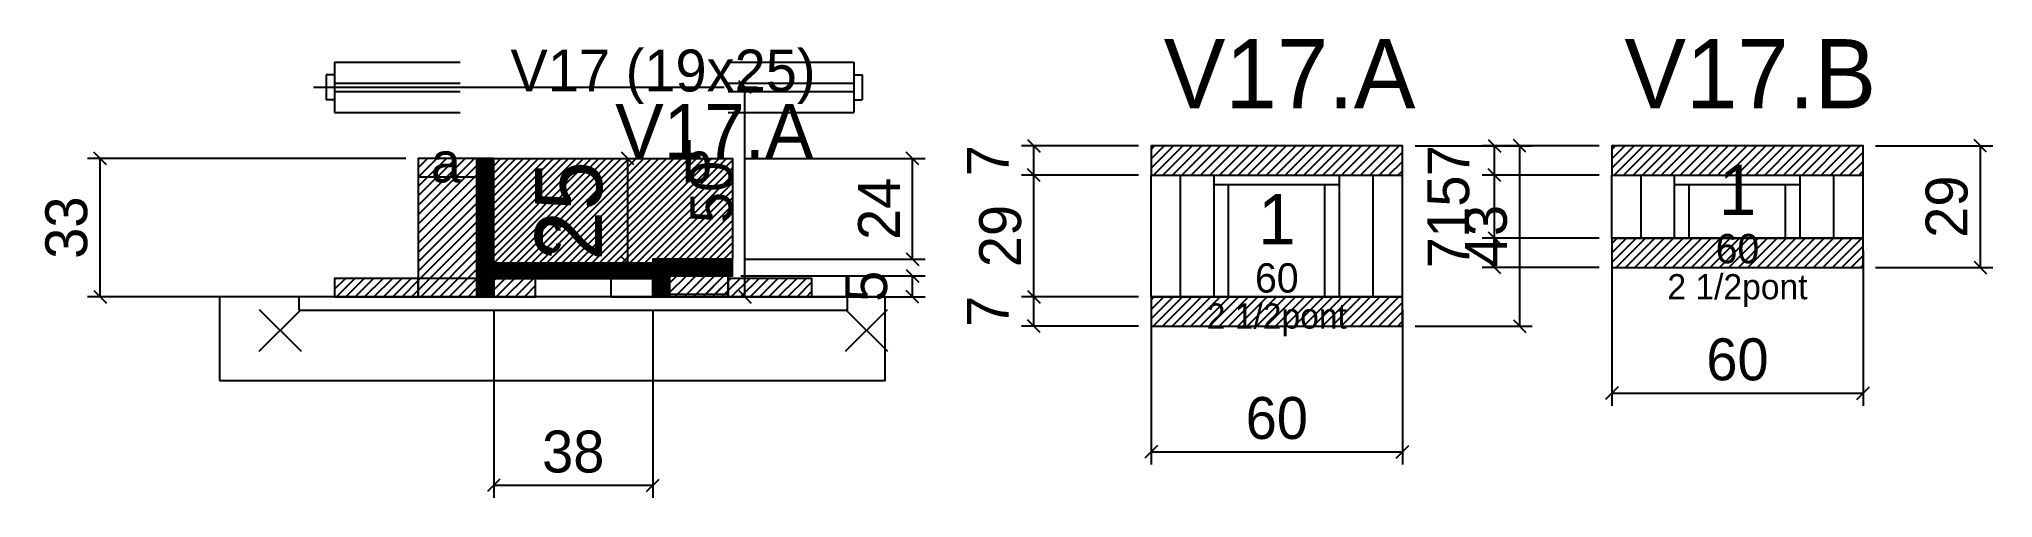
# Model space of a CAD drawing. Extents: x -69 to 398, y -77 to 32.
import ezdxf
from ezdxf.enums import TextEntityAlignment as Align

# ---------------------------------------------------------------- set-up
doc = ezdxf.new("R2010")
doc.units = 0
for name, color, linetype in [('5', 5, 'Continuous'), ('barrote', 126, 'Continuous'), ('CONCRETO', 251, 'Continuous'), ('COTA', 241, 'Continuous'), ('Cota Seção (2x)', 241, 'Continuous'), ('detalhes', 7, 'Continuous'), ('Hachura', 251, 'Continuous'), ('Madeira', 126, 'Continuous'), ('NOMENCLATURA', 7, 'Continuous'), ('Painéis', 200, 'Continuous'), ('presilha', 224, 'Continuous'), ('SARR_2.2x7', 40, 'Continuous'), ('SARR_3.5x7', 81, 'Continuous'), ('SCO-___-LAJ', 224, 'Continuous'), ('TENSOR', 224, 'Continuous'), ('texto', 7, 'Continuous'), ('Texto Seção', 7, 'Continuous')]:
    doc.layers.add(name, color=color, linetype=linetype)
doc.dimstyles.new('PAINEL', dxfattribs={"dimtxt": 10, "dimasz": 3, "dimexe": 3, "dimexo": 3, "dimgap": 3, "dimtad": 1, "dimblk": 'OBLIQUE', "dimblk1": 'OBLIQUE', "dimcen": 2.5, "dimclrd": 4, "dimclre": 4, "dimclrt": 240, "dimazin": 3, "dimtfac": 1, "dimtmove": 0, "dimatfit": 3})
doc.dimstyles.new('SECAO2X', dxfattribs={"dimtxt": 16, "dimasz": 3, "dimexe": 3, "dimexo": 3, "dimgap": 3, "dimtad": 1, "dimblk": 'OBLIQUE', "dimblk1": 'OBLIQUE', "dimcen": 2.5, "dimclrd": 4, "dimclre": 4, "dimclrt": 240, "dimazin": 3, "dimtfac": 1, "dimtmove": 0, "dimatfit": 3})

# ---------------------------------------------------------------- blocks, each defined once
blk = doc.blocks.new('_OBLIQUE')
at = {"color": 0, "linetype": 'BYBLOCK'}
blk.add_line((-0.5, -0.5), (0.5, 0.5), dxfattribs=at)

msp = doc.modelspace()

# ---------------------------------------------------------------- hatches: boundary and pattern name
at = {"layer": 'COTA'}
h = msp.add_hatch(dxfattribs=at)
h.set_pattern_fill('ANSI31', scale=0.5)
h.paths.add_polyline_path([(197, 0), (257, 0), (257, 7), (197, 7)])
h = msp.add_hatch(dxfattribs=at)
h.set_pattern_fill('ANSI31', scale=0.5)
h.paths.add_polyline_path([(307, 0), (367, 0), (367, 7), (307, 7)])
h = msp.add_hatch(dxfattribs=at)
h.set_pattern_fill('ANSI31', scale=0.4)
h.paths.add_polyline_path([(40, -21), (40, 4), (97, 4), (97, -20), (78, -20), (78, -21)])
h = msp.add_hatch(dxfattribs=at)
h.set_pattern_fill('ANSI31', scale=0.5)
h.paths.add_polyline_path([(307, -22), (367, -22), (367, -15), (307, -15)])
h = msp.add_hatch(dxfattribs=at)
h.set_pattern_fill('ANSI31', scale=0.5)
h.paths.add_polyline_path([(197, -36), (257, -36), (257, -29), (197, -29)])
at = {"layer": 'Hachura'}
h = msp.add_hatch(dxfattribs=at)
h.set_pattern_fill('ANSI31', scale=0.5)
h.paths.add_polyline_path([(22, -29), (36, -29), (36, 4), (22, 4)])
h = msp.add_hatch(dxfattribs=at)
h.set_pattern_fill('ANSI31', scale=0.5)
h.paths.add_polyline_path([(22, -0.4), (36, -0.4), (36, 4), (22, 4)])
h = msp.add_hatch(dxfattribs=at)
h.set_pattern_fill('SOLID')
h.paths.add_polyline_path([(36, -29), (40, -29), (40, 4), (36, 4)])
h = msp.add_hatch(dxfattribs=at)
h.set_pattern_fill('SOLID')
h.paths.add_polyline_path([(40, -24.6), (78, -24.6), (78, -21), (40, -21)])
h = msp.add_hatch(dxfattribs=at)
h.set_pattern_fill('SOLID')
h.paths.add_polyline_path([(78, -24), (97, -24), (97, -20), (78, -20)])
h = msp.add_hatch(dxfattribs=at)
h.set_pattern_fill('ANSI31', scale=0.5)
h.paths.add_polyline_path([(2, -29), (22, -29), (22, -24.6), (2, -24.6)])
h = msp.add_hatch(dxfattribs=at)
h.set_pattern_fill('ANSI31', scale=0.5)
h.paths.add_polyline_path([(40, -29), (50, -29), (50, -24.6), (40, -24.6)])
h = msp.add_hatch(dxfattribs=at)
h.set_pattern_fill('SOLID')
h.paths.add_polyline_path([(78, -29), (82, -29), (82, -24), (78, -24)])
h = msp.add_hatch(dxfattribs=at)
h.set_pattern_fill('ANSI31', scale=0.5)
h.paths.add_polyline_path([(82, -29), (96, -29), (96, -24), (82, -24)])
h = msp.add_hatch(dxfattribs=at)
h.set_pattern_fill('ANSI31', scale=0.5)
h.paths.add_polyline_path([(82, -28.4), (96, -28.4), (96, -24), (82, -24)])
h = msp.add_hatch(dxfattribs=at)
h.set_pattern_fill('ANSI31', scale=0.5)
h.paths.add_polyline_path([(96, -29), (116, -29), (116, -24.6), (96, -24.6)])

# ---------------------------------------------------------------- linework, layer by layer
for p, q in [((0, 24), (0, 18)), ((2, 24), (0, 24)), ((2, 27), (32, 27)), ((2, 27), (2, 15)), ((96, 27), (126, 27)), ((126, 27), (126, 15)), ((126, 24), (128, 24)), ((128, 24), (128, 18)), ((2, 22), (32, 22)), ((2, 20), (32, 20)), ((96, 22), (126, 22)), ((96, 20), (126, 20)), ((2, 18), (0, 18)), ((2, 15), (32, 15)), ((96, 15), (126, 15)), ((126, 18), (128, 18))]:
    msp.add_line(p, q)
at = {"layer": 'barrote'}
msp.add_lwpolyline([(-25.5, -49), (133.5, -49), (133.5, -29), (-25.5, -29)], close=True, dxfattribs=at)
at = {"layer": 'CONCRETO'}
msp.add_lwpolyline([(40, -21), (40, 4), (97, 4), (97, -20), (78, -20), (78, -21)], close=True, dxfattribs=at)
at = {"layer": 'Madeira'}
for points in [[(22, -29), (36, -29), (36, 4), (22, 4)], [(22, -0.4), (36, -0.4), (36, 4), (22, 4)], [(2, -29), (22, -29), (22, -24.6), (2, -24.6)], [(22, -29), (36, -29), (36, -24.6), (22, -24.6)], [(40, -29), (50, -29), (50, -24.6), (40, -24.6)], [(68, -29), (78, -29), (78, -24.6), (68, -24.6)], [(82, -29), (96, -29), (96, -24), (82, -24)], [(82, -28.4), (96, -28.4), (96, -24), (82, -24)], [(96, -29), (116, -29), (116, -24.6), (96, -24.6)]]:
    msp.add_lwpolyline(points, close=True, dxfattribs=at)
at = {"layer": 'Painéis'}
for p, q in [((197, 0), (257, 0)), ((197, -29), (197, 0)), ((257, -29), (257, 0)), ((307, 0), (367, 0)), ((307, -15), (307, 0)), ((367, -15), (367, 0)), ((307, -15), (367, -15)), ((197, -29), (257, -29))]:
    msp.add_line(p, q, dxfattribs=at)
for points in [[(36, -29), (40, -29), (40, 4), (36, 4)], [(40, -24.6), (78, -24.6), (78, -21), (40, -21)], [(78, -24), (97, -24), (97, -20), (78, -20)], [(78, -29), (82, -29), (82, -24), (78, -24)]]:
    msp.add_lwpolyline(points, close=True, dxfattribs=at)
at = {"layer": 'presilha'}
for p, q in [((-16, -42), (-6, -32)), ((-16, -32), (-6, -42)), ((124, -42), (134, -32)), ((124, -32), (134, -42))]:
    msp.add_line(p, q, dxfattribs=at)
at = {"layer": 'SARR_2.2x7'}
for p, q in [((204, -29), (204, 0)), ((250, -29), (250, 0)), ((314, -15), (314, 0)), ((360, -15), (360, 0)), ((212, -2.2), (242, -2.2)), ((322, -2.2), (352, -2.2))]:
    msp.add_line(p, q, dxfattribs=at)
at = {"layer": 'SARR_3.5x7'}
for p, q in [((212, -29), (212, 0)), ((242, -29), (242, 0)), ((322, -15), (322, 0)), ((352, -15), (352, 0)), ((215.5, -29), (215.5, -2.2)), ((238.5, -29), (238.5, -2.2)), ((325.5, -15), (325.5, -2.2)), ((348.5, -15), (348.5, -2.2)), ((322, -15), (325.5, -15)), ((348.5, -15), (352, -15)), ((212, -29), (215.5, -29)), ((238.5, -29), (242, -29))]:
    msp.add_line(p, q, dxfattribs=at)
at = {"layer": 'SCO-___-LAJ'}
for points in [[(197, 0), (257, 0), (257, 7), (197, 7)], [(307, 0), (367, 0), (367, 7), (307, 7)], [(307, -22), (367, -22), (367, -15), (307, -15)], [(-6.5, -32.2), (124.5, -32.2), (124.5, -29), (-6.5, -29)], [(197, -36), (257, -36), (257, -29), (197, -29)]]:
    msp.add_lwpolyline(points, close=True, dxfattribs=at)
at = {"layer": 'TENSOR'}
msp.add_line((-3, 21), (95, 21), dxfattribs=at)

# ---------------------------------------------------------------- texts
at = {"layer": '5'}
for s, height, p in [('1', 12, (337, -3.5)), ('1', 12, (227, -10.5)), ('60', 7, (337, -17.5)), ('60', 7, (227, -24.5))]:
    msp.add_text(s, height=height, dxfattribs=at).set_placement(p, align=Align.MIDDLE_CENTER)
at = {"layer": 'detalhes'}
for s, p in [('a', (25, -1.7)), ('b', (85, -1.7)), ('c', (50, -18.5))]:
    msp.add_text(s, height=9.6, dxfattribs=at).set_placement(p)
at = {"layer": 'NOMENCLATURA'}
for s, p in [('V17.A', (200, 16)), ('V17.B', (310, 16))]:
    msp.add_text(s, height=16.5, dxfattribs=at).set_placement(p)
at = {"layer": 'texto', "char_height": 6, "attachment_point": 5}
for insert in [(337, -27.5), (227, -34.5)]:
    msp.add_mtext('2 1/2pont', dxfattribs=dict(at, insert=insert))
at = {"layer": 'Texto Seção'}
for s, height, p in [('V17 (19x25)', 10, (44, 20)), ('V17.A', 13, (69, 4))]:
    msp.add_text(s, height=height, dxfattribs=at).set_placement(p)

# ---------------------------------------------------------------- dimensions: what is measured, and where the dimension line sits
at = {"layer": 'COTA'}
for base, p1, p2 in [((100, -29), (96, -29), (96, 21)), ((-54, -29), (2, -29), (22, 4)), ((140, -20), (97, -20), (97, 4)), ((169, 0), (197, 0), (197, 7)), ((285, -36), (257, -36), (257, 7)), ((279, 0), (307, 0), (307, 7)), ((395, -22), (367, -22), (367, 7)), ((169, -29), (197, -29), (197, 0)), ((279, -15), (307, -15), (307, 0)), ((279, -22), (307, -22), (307, -15)), ((140, -29), (96, -29), (96, -24)), ((169, -36), (197, -36), (197, -29))]:
    msp.add_linear_dim(base=base, p1=p1, p2=p2, angle=90, dimstyle='PAINEL', dxfattribs=at).render()
for base, p1, p2 in [((307, -52), (307, -15), (367, -15)), ((40, -74), (40, -29), (78, -29)), ((197, -66), (197, -29), (257, -29))]:
    msp.add_linear_dim(base=base, p1=p1, p2=p2, dimstyle='PAINEL', dxfattribs=at).render()
at = {"layer": 'Cota Seção (2x)'}
msp.add_linear_dim(base=(72, -21), p1=(40, -21), p2=(40, 4), angle=90, dimstyle='SECAO2X', dxfattribs=at).render()

doc.saveas('drawing.dxf')
